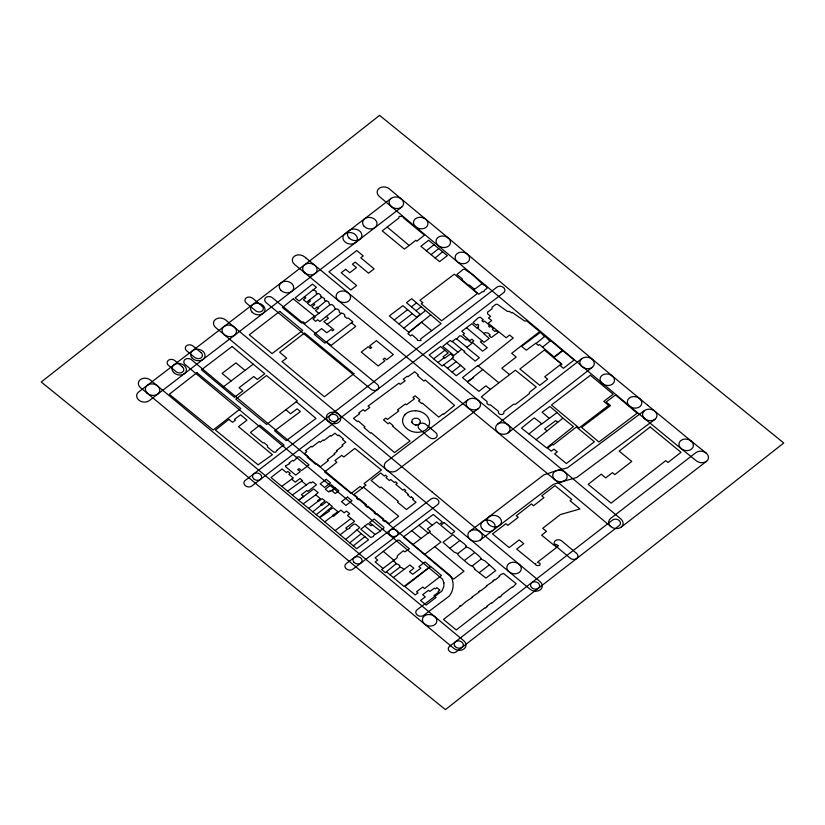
<?xml version="1.0" encoding="UTF-8"?>
<svg xmlns="http://www.w3.org/2000/svg" width="825" height="825" viewBox="0 0 825 825"><rect width="100%" height="100%" fill="white"/><g stroke="black" fill="none" stroke-linecap="round" stroke-linejoin="round"><path stroke-width="1.24" d="M386.43 571.787L389.998 574.747L399.713 567.311L399.929 565.898L398.155 564.352L395.948 563.857L385.358 572.674L381.614 569.57L397.176 557.762L397.341 555.689L403.332 550.811L404.858 551.842L409.417 548.831L399.382 540.303L397.609 540.148L375.097 557.824L377.737 560.062L375.179 561.98L382.986 568.446M420.317 422.317L419.213 424.081A4.28 3.352 11.4 0 1 413.48 424.05A4.28 3.352 11.4 0 1 412.531 419.451L414.501 418.275L417.017 418.285A4.249 3.341 11.4 0 1 419.193 419.42A4.28 3.352 11.4 0 1 420.276 422.359M404.539 415.171L405.281 414.346M296.309 401.723L297.309 400.857L266.527 375.53L235.806 399.114L266.599 424.442L296.309 401.723L316.006 418.45L286.203 440.663L274.591 430.815L300.372 411.582L297.155 408.849L290.575 413.748L285.708 409.613M345.706 539.447L356.916 529.959L368.548 539.756L356.72 548.697L319.718 517.646L329.319 511.211L328.938 510.283L333.238 507.839L337.961 511.727L332.63 515.388L333.723 516.254L340.859 510.077L344.169 512.83L346.521 511.088L349.728 513.758L347.449 515.429L354.606 521.379L345.747 528.083L347.181 529.382L349.81 528.299L349.645 527.546L353.77 524.174L355.637 524.236L359.71 527.608L356.916 529.959M435.167 257.998L442.613 251.759L447.336 255.637L439.57 261.628L420.874 246.263L428.649 240.281L442.613 251.759M461.649 349.284L464.795 351.295L464.011 351.935L475.169 361.072L479.356 357.72L466.713 347.449L472.013 343.293L466.96 339.312L466.084 340.034L461.247 336.064L459.669 335.765L456.679 338.91L455.833 338.724L451.894 341.756L450.244 340.457L442.778 346.366L453.884 355.441L461.649 349.284L452.286 341.437M317.903 307.601L325.937 300.97L327.102 301.001L328.835 302.063L329.051 303.631L330.248 304.59L332.238 304.734L333.785 306.116L335.332 308.901L337.425 309.127L339.147 310.344L339.168 311.922L340.498 313.294L342.684 313.283L344.757 314.758L344.675 316.583L346.758 318.223L348.408 318.11L352.811 321.729L324.844 343.128L314.263 334.352L321.647 328.577L326.731 332.805L331.176 329.546L332.609 330.825L333.877 329.783L323.874 321.585L328.412 318.233L326.308 316.429L319.822 321.544L317.718 319.739L315.655 321.255L313.015 319.007L315.067 317.326L314.407 316.81L330.248 304.59M281.758 486.348L293.298 477.953L288.894 474.323L290.183 473.292L287.873 471.467L286.388 472.508L282.109 468.971L270.971 477.51L319.481 517.306L332.31 506.488L326.483 501.734L321.76 505.416L320.564 504.457L325.091 500.95L322.111 498.62L318.574 501.332L317.697 500.641L320.358 498.64L315.624 494.763L318.182 492.68L313.665 488.957L298.671 500.249L303.61 496.454L301.424 494.732L306.828 490.504L307.931 491.36L316.491 484.739L312.747 481.79L311.066 482.986L310.087 482.213L292.359 495.052M372.054 524.752L370.889 525.711L368.146 523.545L360.762 529.217L370.879 537.498L373.395 536.508L373.838 535.27L380.48 531.073L369.528 522.596L374.148 519.007L383.965 527.361L383.553 528.928L379.943 530.65M325.937 300.97L324.452 300.176L324.545 298.516L320.564 296.474L320.904 295.329L319.028 293.69L317.738 293.597L306.56 302.27L303.466 299.692L305.827 297.928L304.415 296.804L299.093 301.022L295.164 297.856L312.448 284.13L316.387 287.296L304.415 296.804M536.116 343.458L544.552 336.579L545.387 336.6L549.955 341.148L550.749 340.663L562.433 350.501L554.06 356.978L539.519 344.561L538.323 345.345L535.786 343.2L526.319 350.213L521.596 346.335L540.427 332.382L544.552 336.579M542.602 347.15L549.955 341.148M536.147 439.673L562.898 418.151L573.396 426.587L546.624 447.913L521.503 428.134L534.26 417.852L541.932 423.875L557.061 412.552L562.898 418.151M309.2 300.114L310.417 301.073L307.467 303.301L310.427 305.807L321.905 297.227M403.868 328.144L425.556 310.458L441.086 323.637L420.688 338.879L420.915 340.632L417.481 340.436L417.192 339.261L412.108 334.785L410.53 335.899L407.89 333.661L409.159 332.619L389.328 315.892L402.92 305.683L416.481 317.151L420.214 314.273L406.447 302.641L411.665 298.733L425.556 310.458M481.79 340.612L480.315 341.808L487.255 347.748L482.625 351.182L472.137 342.127L473.818 340.942L471.828 339.219L469.868 340.653L462.918 334.702L464.496 333.589L461.742 331.258L471.9 323.689L477.087 328.247L478.675 327.133L477.881 326.36L478.737 325.143L477.747 324.204L476.355 325.153L473.065 322.565L478.222 317.821L480.15 317.13L483.337 319.811L481.955 320.76L483.285 321.967L484.574 321.1L489.534 325.318L488.555 326.123L489.545 327.061L490.741 326.267L493.278 328.422L492.298 329.216L494.938 331.464L496.011 330.588L498.228 332.485L491.318 337.58L489.122 335.682L490.205 334.971L488.008 333.073L485.378 332.578L483.79 333.692L489.215 338.436L483.976 342.334L466.476 327.752M312.788 511.82L321.203 504.972M528.908 433.971L541.602 423.689M326.308 316.429L335.641 308.932M349.748 542.85L361.257 533.61M430.733 314.851L408.829 332.362L421.523 322.224L431.692 330.681M287.564 491.112L302.404 480.562L299.98 478.49L295.257 482.161L291.73 479.232M490.37 389.379L515.377 370.219L536.25 386.987L529.464 392.339L529.258 393.742L515.47 404.271L513.604 404.229L503.951 411.562L503.776 413.469L502.291 414.501L500.002 414.428L498.455 413.057L498.558 411.397L490.411 404.827L488.658 404.858L487.008 403.559L487.08 401.579L481.357 396.907L490.37 389.379L485.873 385.832L478.892 391.359L467.476 382.192L473.468 377.479L467.332 381.604L462.485 377.633L477.623 365.65L478.17 366.073L513.253 338.013L509.592 335.053L506.168 337.776L488.225 323.276L491.659 320.554L488.462 317.976L490.586 316.295L487.596 313.871L487.575 312.128L492.102 308.777L492.02 307.292L495.846 304.332L497.403 304.301L507.437 311.417L509.52 311.489L511.572 312.902L512.139 312.366L524.597 320.997L526.659 320.904L539.653 331.619L511.675 353.317L516.192 357.039L501.796 368.208L509.365 374.437M473.148 377.211L482.749 369.569L498.733 382.687M353.327 545.83L364.877 536.652M426.37 250.748L434.032 244.674M409.19 245.499L415.779 240.292L416.873 241.168L424.452 235.166L403.435 217.821L402.6 216.387L399.083 216.439L398.877 218.017L382.253 230.866L404.363 249.088L409.19 245.499L387.173 227.03M431.093 254.626L438.766 248.562M316.253 514.656L329.505 504.199M416.027 310.726L421.121 306.714M327.174 324.349L341.447 313.242M581.759 358.617L497.537 424.163M592.36 367.3L508.128 432.847M452.048 372.085L456.235 375.705L465.114 369.167L452.1 358.132L453.698 357.019L450.574 353.925L444.737 358.143L442.994 356.761L448.212 353.017L440.622 346.552L429.175 355.008L442.076 365.949L443.561 364.918L452.048 372.085L460.69 365.372M394.237 320.007L407.612 309.664M621.173 527.154L706.489 461.34M398.908 323.947L412.314 313.613M308.684 508.448L318.244 501.064M450.017 548.151L459.865 540.561L464.228 543.788L466.476 546.191L465.95 546.583L470.281 548.708L478.912 555.916L481.161 558.401L480.593 558.834L485.028 560.959L495.722 570.58L485.977 578.088L474.313 568.972L474.818 568.59L471.993 565.527L471.395 565.981L468.538 564.197L459.989 556.906L457.7 554.379L457.803 553.565L454.049 552.069L443.025 542.283L452.894 534.683L459.865 540.561M472.374 565.837L481.016 559.175M349.398 230.464L391.071 198.412M401.61 207.137L359.937 239.178A24.049 18.872 11.4 0 1 353.152 243.757A7.301 5.734 11.4 0 1 345.211 242.086A7.301 5.734 11.4 0 1 343.417 235.692A24.049 18.872 11.4 0 1 349.398 230.453M411.397 306.828L416.563 302.868M447.521 368.198L456.287 361.577M457.803 553.565L466.403 546.954M464.558 560.392L474.406 552.802M479.284 572.612L489.132 565.032M234.547 335.239L149.15 400.702A7.301 5.734 11.4 0 1 138.909 400.156A7.301 5.734 11.4 0 1 138.621 391.978L344.933 233.888A7.301 5.734 11.4 0 1 355.173 234.455A7.301 5.734 11.4 0 1 355.441 242.632L263.031 313.428M263.051 313.397L234.537 335.249M393.37 577.562L409.912 564.96L413.882 568.239L409.448 571.673L412.737 574.272L420.822 568.208L418.842 566.651L425.05 561.938L430.351 566.424L404.054 586.462L389.998 574.747M433.651 358.813L444.912 350.233M488.998 516.77L543.799 474.911L556.803 470.528M222.564 387.451L253.223 364.165M437.972 362.474L444.211 357.73M340.117 534.755L347.181 529.382M468.064 399.733L386.286 461.773A7.301 5.734 11.4 0 0 386.512 469.951A7.301 5.734 11.4 0 0 396.763 470.539L478.541 408.499M335.136 530.578L351.11 518.471M482.738 521.493L469.848 531.228M412.706 544.686L430.372 531.372L427.391 528.866L436.683 521.864L439.539 524.267L442.386 522.122L433.28 514.46L403.477 536.931L453.606 579.078L464.001 571.23L434.806 546.676L424.401 554.524M434.806 546.676L440.942 542.046L429.248 532.218M480.305 540.014L553.379 484.358L563.042 481.418M482.749 521.482L489.039 516.749M452.44 358.38L443.561 364.918M324.71 521.833L332.98 515.666M473.746 289.874L482.109 283.635L484.038 285.275L485.183 285.223L487.152 288.193L484.192 290.431L484.069 291.586L482.017 291.854L478.871 294.216L473.55 289.771L474.375 289.121L469.734 285.326L467.827 284.769L462.33 280.118L462.34 278.871L456.854 274.539L463.32 269.27L464.784 269.311L472.632 274.704L482.109 283.635M644.552 410.52L567.322 467.899L557.195 470.415M654.947 419.358L576.644 477.52L562.65 481.532M303.136 503.889L315.738 494.835M317.738 293.597L316.068 292.937L316.274 291.524L314.851 290.41L312.562 290.338M399.713 567.311L401.703 567.61L404.002 569.436M414.996 424.762L416.151 424.957M705.983 452.935L691.133 441.014M557.752 422.245L555.699 420.668L544.572 428.938L546.965 430.836M313.758 303.868L314.707 304.611L311.84 306.756L314.49 309.004L317.151 307.003L318.584 308.127L315.532 310.613L318.842 313.376M446.81 343.252L457.916 352.151M478.108 365.826L482.749 369.569M147.654 393.535L140.662 387.843A7.301 5.734 11.4 0 1 140.26 379.655A7.301 5.734 11.4 0 1 150.501 380.119L463.733 640.726A7.301 5.734 11.4 0 1 464.032 648.904A7.301 5.734 11.4 0 1 453.781 648.368L424.627 624.092M456.679 338.91L466.909 347.294M305.827 257.885L304.507 256.802A7.301 5.734 11.4 0 0 294.267 256.307A7.301 5.734 11.4 0 0 294.618 264.495L304.93 272.962M364.846 526.072L375.004 534.383M691.113 440.993L647.687 405.271M644.799 418.78L681.213 448.676M305.838 257.895L552.709 461.773L620.885 519.007A7.301 5.734 11.4 0 1 621.143 527.175A7.301 5.734 11.4 0 1 610.913 526.639L554.885 479.748M480.037 531.785L432.29 492.092M301.713 481.119L306.426 484.987M304.91 272.951L554.864 479.727M612.232 375.911L647.677 405.261M681.192 448.656L696.527 460.969A7.301 5.734 11.4 0 0 706.664 461.206A7.301 5.734 11.4 0 0 706.179 453.08A7.301 5.734 11.4 0 0 696.022 452.564L610.593 518.461A7.301 5.734 11.4 0 0 610.913 526.639M326.741 341.942L331.031 345.479L355.74 326.401L351.543 322.781M401.321 198.959L448.253 237.951M612.243 375.922L472.385 258.39M391.359 206.59L457.287 261.711M644.758 418.749L457.318 261.742M432.279 492.082L338.549 414.129M480.067 531.805L540.045 581.615A7.301 5.734 11.4 0 1 540.334 589.792A7.301 5.734 11.4 0 1 530.083 589.246L215.748 327.628A7.301 5.734 11.4 0 1 215.438 319.44A7.301 5.734 11.4 0 1 225.679 319.976L338.58 414.16M424.638 624.102L147.582 393.473M477.376 328.01L483.997 333.537M244.994 370.415L235.96 362.876L222.1 373.405L231.113 380.944M472.385 258.39L448.315 238.002M425.978 519.956L432.238 525.216M401.373 199L389.431 188.925A7.301 5.734 11.4 0 0 379.18 188.296A7.301 5.734 11.4 0 0 379.366 196.474L391.308 206.559M418.945 525.267L428.175 533.022M411.778 530.671L421.008 538.436M383.316 551.42L393.876 560.299M393.339 560.711L395.773 562.774L395.948 563.857M557.061 412.552L549.935 406.467L542.118 412.252L549.233 418.337M411.933 422.018L412.345 422.916M402.569 419.523A13.633 10.694 11.4 0 0 419.317 432.207A13.499 10.591 11.4 0 0 422.73 431.372A13.633 10.694 11.4 0 0 425.628 429.825L426.504 429.113A13.808 10.838 11.4 0 0 429.309 424.566A13.437 10.55 11.4 0 0 429.474 421.358A13.633 10.694 11.4 0 0 419.574 411.366M415.594 410.788A13.417 10.529 11.4 0 1 419.616 411.448M402.683 419.595A13.674 10.725 11.4 0 1 415.645 410.747M443.912 582.883L443.809 586.534L441.963 591.03L417.058 609.809A4.62 3.63 11.4 0 0 417.182 614.986A4.62 3.63 11.4 0 0 423.679 615.378L449.326 596.032C454.039 590.174 454.575 581.161 449.811 575.159L191.555 359.813A4.62 3.63 11.4 0 0 185.068 359.452A4.62 3.63 11.4 0 0 185.233 364.629L442.571 579.222L443.912 582.883M285.811 465.754L285.677 466.754L295.701 475.118L300.218 471.611L297.691 469.611L299.083 468.662L301.496 470.57L309.086 464.898L299.083 456.699L296.629 457.287L295.732 459.257L293.37 461.01L292.689 460.319L289.142 463.042L289.812 463.557L285.811 465.754M276.86 450.368L275.643 452.234L273.766 452.183L267.506 447.088L267.486 445.5L264.093 442.819L262.845 442.788L250.408 432.517L259.854 425.164L283.831 444.85L283.903 445.84L281.562 446.521L276.86 450.368M558.02 545.438L557.875 546.387L555.792 546.851L556.586 547.48L537.395 562.32L539.746 563.124L540.189 564.217L539.705 565.321L536.91 565.661L535.765 564.867L535.755 563.578L535.116 564.114L516.667 549.089L523.772 543.654L519.255 539.89L509.18 547.594L492.546 533.94L505.9 523.7L507.86 525.308L518.193 517.347L516.285 515.749L531.434 503.941L533.548 505.756L543.933 497.681L541.757 495.815L555.008 485.636L571.766 499.434L570.054 500.765L579.965 508.973L560.402 514.542L542.726 528.289L546.501 531.403L541.654 535.157L554.648 545.799L554.513 544.913L555.524 544.201L558.02 545.438M459.968 605.973L458.535 607.839L443.479 619.42L456.246 629.939L484.873 607.819L485.317 608.169L487.08 606.726L486.75 606.303L491.37 602.879L491.813 603.219L499.146 596.887L499.692 597.321L501.652 595.712L501.218 595.372L512.15 586.998L512.686 587.256L516.172 583.708L503.528 573.437L500.899 574.509L499.135 575.953L499.589 576.469L495.062 579.975L494.515 579.552L492.752 580.986L493.185 581.336L486.255 585.946L486.781 586.204L480.686 590.834L480.243 590.494L478.479 591.927L478.923 592.278L472.086 596.96L472.529 597.3L465.991 601.59L460.515 606.406L459.968 605.973M411.603 497.073L410.922 497.63L407.622 494.876L408.313 494.309L404.673 491.287L405.756 490.411L404.219 489.204L402.94 490.236L395.794 484.285L397.268 483.254L395.402 481.779L394.309 482.491L390.782 479.562L389.4 480.521L385.997 477.675L387.173 476.716L385.399 475.159L384.316 476.046L380.686 473.024L371.147 480.449L380.057 487.781L381.047 486.987L398.32 501.394L397.444 502.116L406.467 509.541L416.017 502.27L412.603 499.424L413.48 498.713L411.603 497.073M308.086 456.565L307.302 457.205L315.676 464.279L316.46 463.64L320.306 466.826L328.391 460.597L327.288 459.742L334.785 454.162L334.115 453.637L337.177 451.327L336.404 450.718L342.901 445.768L342.024 445.077L345.768 442.21L342.571 439.529L343.355 438.89L338.735 435.084L337.951 435.734L334.981 433.228L331.134 436.188L330.474 435.497L323.874 440.529L323.111 439.921L320.255 442.241L319.275 441.468L311.984 447.047L311.108 446.356L305.59 450.502L306.817 451.626L304.456 453.544L308.086 456.565M329.979 490.968L328.711 492.009L325.298 489.163L331.207 484.698L335.053 487.884L330.536 491.401L329.979 490.968M366.187 504.549L365.114 505.426L367.094 507.158L368.084 506.354L375.127 512.222L374.251 512.944L375.787 514.15L376.778 513.521L383.811 519.224L382.728 520.101L384.388 521.555L385.471 520.678L389.204 523.617L398.64 516.275L363.526 487.193L353.977 494.453L357.503 497.392L356.524 498.187L358.287 499.733L359.37 498.857L366.187 504.549M439.766 590.05L438.106 591.422L438.869 592.02L433.94 595.691L436.043 597.506L426.092 605.086L420.585 600.435L425.308 596.918L422.668 594.681L428.484 590.298L429.907 591.412L434.352 588.153L435.332 588.926L436.899 587.648L439.766 590.05M365.867 485.11L362.247 488.07L360.154 486.42L351.11 493.443L324.607 471.952L336.909 462.278L334.919 460.556L341.705 455.369L343.798 457.009L354.812 448.387L381.408 469.972L364.011 483.636L365.867 485.11M432.382 386.172L454.554 405.384L443.675 414.274L443.138 413.82L438.714 417.089L422.317 403.105L421.699 403.569L418.522 400.857L419.894 399.847L415.171 395.804L412.933 397.454L414.48 398.784L406.374 404.797L405.415 403.982L397.495 409.839L398.826 410.974L387.41 419.451L385.863 418.131L383.512 419.873L388.059 423.751L389.575 422.637L393.082 425.638L392.494 426.061L410.046 441.035L394.494 452.564L371.126 432.64L370.487 433.104L364 427.567L364.99 426.824L358.194 421.008L357.349 421.627L353.482 418.347L359.669 413.768L358.741 412.985L363.186 409.695L364.867 411.128L369.744 407.509L368.074 406.065L398.929 383.202L400.28 384.357L405.116 380.789L403.229 379.18L407.22 376.221L407.88 376.778L414.655 371.755L418.378 374.932L417.45 375.612L423.823 381.047L425.195 380.026L432.382 386.172M293.246 298.877L282.439 307.508L301.568 323.049L303.249 321.853L305.116 323.328L314.469 316.058L293.246 298.877M228.876 419.42L215.418 430.052L258.122 464.826L272.394 454.709L238.518 426.669L246.964 420.162L240.591 414.8L234.465 419.409L235.434 420.173L232.537 422.297L228.876 419.42M379.562 115.376L41.25 382.006L445.438 709.624L783.75 442.994L379.562 115.376M353.915 373.704L324.369 396.773L281.954 361.546L286.698 358.194L279.644 352.203L304.59 332.97L353.915 373.704M196.917 372.704L169.331 394.226L213.149 430.021L240.725 408.499L196.917 372.704M562.805 350.707L553.884 357.648L561.969 364.279L560.216 365.65L563.444 368.301L574.128 359.978L562.805 350.707M371.59 347.573L370.343 348.542L368.156 346.737L361.267 352.069L378.19 365.98L384.924 360.772L383.14 359.308L384.698 358.102L386.688 359.731L393.35 354.554L376.427 340.642L369.6 345.933L371.59 347.573M544.356 350.037L519.894 369.033L539.767 385.337L547.666 379.201L544.727 376.788L561.278 363.918L544.356 350.037M552.451 444.345L547.573 448.13L551.306 451.182L553.957 449.12L557.267 451.832L554.596 453.905L566.363 463.557L594.392 441.757L576.376 426.979L553.224 444.974L552.451 444.345M650.162 426.999L619.152 451.1L631.754 461.443L614.821 474.612L612.449 472.663L605.725 477.892L601.208 474.189L588.173 484.327L611.098 503.137L665.775 460.649L667.972 462.464L681.038 452.317L650.162 426.999M460.876 637.55L449.532 646.346A4.62 3.63 11.4 0 0 449.749 651.533A4.62 3.63 11.4 0 0 456.235 651.853L619.235 525.566A4.62 3.63 11.4 0 0 619.018 520.379A4.62 3.63 11.4 0 0 612.532 520.059L460.876 637.55M430.66 566.517L404.879 586.482L415.222 594.949L417.976 592.866L416.563 591.742L422.761 587.039L424.535 588.586L441.447 575.499L430.66 566.517M334.352 412.005L245.149 480.501A4.62 3.63 11.4 0 0 245.334 485.688A4.62 3.63 11.4 0 0 251.821 486.028L503.642 292.669A4.62 3.63 11.4 0 0 503.446 287.482A4.62 3.63 11.4 0 0 496.959 287.141L334.352 412.005M444.19 522.545L440.756 525.195L451.358 533.992L454.709 531.455L444.19 522.545M279.737 311.396L249.315 334.785L272.054 353.605L302.723 330.423L279.737 311.396M345.665 269.332L341.21 272.745L356.617 285.553L350.811 289.998L328.938 271.827L356.761 250.542L363.237 255.925L360.783 257.802L374.127 268.878L368.517 273.178L355.204 262.113L352.419 264.237L356.462 267.589L349.748 272.724L345.665 269.332M335.589 488.153L332.052 490.865L335.249 493.536L338.786 490.823L335.589 488.153M422.751 302.62L421.255 303.765L441.612 320.77L477.469 293.504L454.317 274.178L419.966 300.3L422.751 302.62M590.401 375.262L551.471 404.993L579.078 427.969L608.644 405.384L603.797 401.363L613.161 394.195L590.401 375.262M359.844 553.245L346.18 563.65A4.62 3.63 11.4 0 0 346.345 568.837A4.62 3.63 11.4 0 0 352.832 569.198L437.693 504.58A4.62 3.63 11.4 0 0 437.528 499.393A4.62 3.63 11.4 0 0 431.042 499.032L359.844 553.245M232.103 346.5L201.434 369.796L234.352 397.31L242.849 390.864L239.075 387.709L253.801 376.53L257.297 379.448L264.753 373.797L232.103 346.5M326.174 479.304L320.162 483.852L324.555 487.472L330.557 482.924L326.174 479.304M347.521 497.083L341.519 501.631L345.923 505.416L352.038 500.796L347.521 497.083M615.491 394.927L606.158 401.971L610.49 405.611L581.584 427.402L598.929 442.004L637.178 413.17L615.491 394.927M200.98 352.533L193.029 346.036A4.62 3.63 11.4 0 0 186.543 345.737A4.62 3.63 11.4 0 0 186.78 350.924L194.731 357.411A4.62 3.63 11.4 0 0 201.218 357.72A4.62 3.63 11.4 0 0 200.98 352.533M261.896 305.879L252.677 298.289A4.62 3.63 11.4 0 0 246.19 297.959A4.62 3.63 11.4 0 0 246.397 303.146L255.616 310.736A4.62 3.63 11.4 0 0 262.103 311.056A4.62 3.63 11.4 0 0 261.896 305.879M371.508 379.593L272.436 297.794A4.62 3.63 11.4 0 0 265.949 297.464A4.62 3.63 11.4 0 0 266.135 302.651L370.982 389.214A4.62 3.63 11.4 0 0 377.468 389.555A4.62 3.63 11.4 0 0 377.272 384.368L371.508 379.603M431.547 429.134L425.834 424.39A4.62 3.63 11.4 0 0 419.347 424.04A4.62 3.63 11.4 0 0 419.523 429.217L429.402 437.436A4.62 3.63 11.4 0 0 435.889 437.797A4.62 3.63 11.4 0 0 435.724 432.609L431.547 429.134M182.356 366.847L174.879 360.628A4.62 3.63 11.4 0 0 168.393 360.278A4.62 3.63 11.4 0 0 168.558 365.454L176.034 371.673A4.62 3.63 11.4 0 0 182.521 372.034A4.62 3.63 11.4 0 0 182.356 366.847M576.531 553.348L561.866 541.045A4.62 3.63 11.4 0 0 555.38 540.664A4.62 3.63 11.4 0 0 555.514 545.851L570.188 558.154A4.62 3.63 11.4 0 0 576.675 558.525A4.62 3.63 11.4 0 0 576.531 553.348M423.988 623.494A7.301 5.734 11.4 0 0 436.384 622.875A7.301 5.734 11.4 0 0 428.484 614.501A7.301 5.734 11.4 0 0 423.988 623.494M147.005 392.937A7.301 5.734 11.4 0 0 159.369 392.184A7.301 5.734 11.4 0 0 151.357 383.883A7.301 5.734 11.4 0 0 147.005 392.937M455.214 646.594A4.62 3.63 11.4 0 0 463.052 646.161A4.62 3.63 11.4 0 0 458.009 640.881A4.62 3.63 11.4 0 0 455.214 646.594M497.217 431.733A7.301 5.734 11.4 0 0 509.613 431.062A7.301 5.734 11.4 0 0 501.672 422.72A7.301 5.734 11.4 0 0 497.217 431.733M467.682 407.333A7.301 5.734 11.4 0 0 480.078 406.673A7.301 5.734 11.4 0 0 472.147 398.32A7.301 5.734 11.4 0 0 467.682 407.333M554.41 479.304A7.301 5.734 11.4 0 0 566.754 478.418A7.301 5.734 11.4 0 0 558.607 470.198A7.301 5.734 11.4 0 0 554.41 479.304M223.668 334.104A7.301 5.734 11.4 0 0 236.063 333.434A7.301 5.734 11.4 0 0 228.123 325.091A7.301 5.734 11.4 0 0 223.668 334.104M327.907 421.121A7.301 5.734 11.4 0 0 340.312 420.554A7.301 5.734 11.4 0 0 332.465 412.149A7.301 5.734 11.4 0 0 327.907 421.121M581.47 366.207A7.301 5.734 11.4 0 0 593.845 365.496A7.301 5.734 11.4 0 0 585.863 357.173A7.301 5.734 11.4 0 0 581.47 366.207M337.724 299.991A7.301 5.734 11.4 0 0 350.12 299.32A7.301 5.734 11.4 0 0 342.179 290.978A7.301 5.734 11.4 0 0 337.724 299.991M680.563 448.078A7.301 5.734 11.4 0 0 692.948 447.377A7.301 5.734 11.4 0 0 684.977 439.055A7.301 5.734 11.4 0 0 680.563 448.078M482.326 529.072A7.301 5.734 11.4 0 0 494.732 528.474A7.301 5.734 11.4 0 0 486.863 520.09A7.301 5.734 11.4 0 0 482.326 529.072M488.596 524.318A7.301 5.734 11.4 0 0 501.012 523.751A7.301 5.734 11.4 0 0 493.175 515.347A7.301 5.734 11.4 0 0 488.596 524.318M601.631 382.944A7.301 5.734 11.4 0 0 614.027 382.315A7.301 5.734 11.4 0 0 606.117 373.952A7.301 5.734 11.4 0 0 601.631 382.944M628.959 405.57A7.301 5.734 11.4 0 0 641.355 404.92A7.301 5.734 11.4 0 0 633.435 396.567A7.301 5.734 11.4 0 0 628.959 405.57M456.658 261.102A7.301 5.734 11.4 0 0 469.074 260.597A7.301 5.734 11.4 0 0 461.288 252.161A7.301 5.734 11.4 0 0 456.658 261.102M415.099 226.246A7.301 5.734 11.4 0 0 427.494 225.617A7.301 5.734 11.4 0 0 419.595 217.253A7.301 5.734 11.4 0 0 415.099 226.246M437.642 244.973A7.301 5.734 11.4 0 0 450.037 244.334A7.301 5.734 11.4 0 0 442.138 235.971A7.301 5.734 11.4 0 0 437.642 244.973M469.477 538.849A7.301 5.734 11.4 0 0 481.862 538.168A7.301 5.734 11.4 0 0 473.901 529.836A7.301 5.734 11.4 0 0 469.477 538.849M508.448 571.23A7.301 5.734 11.4 0 0 520.843 570.601A7.301 5.734 11.4 0 0 512.933 562.227A7.301 5.734 11.4 0 0 508.448 571.23M173.57 372.477A7.301 5.734 11.4 0 0 185.965 371.838A7.301 5.734 11.4 0 0 178.045 363.474A7.301 5.734 11.4 0 0 173.57 372.477M353.977 562.33A4.62 3.63 11.4 0 0 361.835 561.949A4.62 3.63 11.4 0 0 356.843 556.638A4.62 3.63 11.4 0 0 353.977 562.33M644.119 418.141A7.301 5.734 11.4 0 0 656.514 417.522A7.301 5.734 11.4 0 0 648.615 409.148A7.301 5.734 11.4 0 0 644.119 418.141M192.225 358.184A7.301 5.734 11.4 0 0 204.621 357.545A7.301 5.734 11.4 0 0 196.711 349.181A7.301 5.734 11.4 0 0 192.225 358.184M253.523 478.696A4.62 3.63 11.4 0 0 261.37 478.294A4.62 3.63 11.4 0 0 256.358 472.993A4.62 3.63 11.4 0 0 253.523 478.696M389.957 534.94A4.62 3.63 11.4 0 0 397.805 534.548A4.62 3.63 11.4 0 0 392.803 529.248A4.62 3.63 11.4 0 0 389.957 534.94M304.281 272.363A7.301 5.734 11.4 0 0 316.666 271.673A7.301 5.734 11.4 0 0 308.694 263.34A7.301 5.734 11.4 0 0 304.281 272.363M390.72 206.002A7.301 5.734 11.4 0 0 403.116 205.343A7.301 5.734 11.4 0 0 395.185 196.989A7.301 5.734 11.4 0 0 390.72 206.002M280.84 290.276A7.301 5.734 11.4 0 0 293.236 289.637A7.301 5.734 11.4 0 0 285.326 281.273A7.301 5.734 11.4 0 0 280.84 290.276M252.172 312.252A7.301 5.734 11.4 0 0 264.557 311.603A7.301 5.734 11.4 0 0 256.647 303.249A7.301 5.734 11.4 0 0 252.172 312.252M531.517 587.482A4.62 3.63 11.4 0 0 539.364 587.049A4.62 3.63 11.4 0 0 534.322 581.769A4.62 3.63 11.4 0 0 531.517 587.482M364.207 226.39A7.301 5.734 11.4 0 0 376.592 225.73A7.301 5.734 11.4 0 0 368.662 217.377A7.301 5.734 11.4 0 0 364.207 226.39M349.047 238.043A7.301 5.734 11.4 0 0 361.443 237.394A7.301 5.734 11.4 0 0 353.523 229.03A7.301 5.734 11.4 0 0 349.047 238.043M330 419.977A4.62 3.63 11.4 0 0 337.848 419.574A4.62 3.63 11.4 0 0 332.836 414.274A4.62 3.63 11.4 0 0 330 419.977"/></g></svg>
